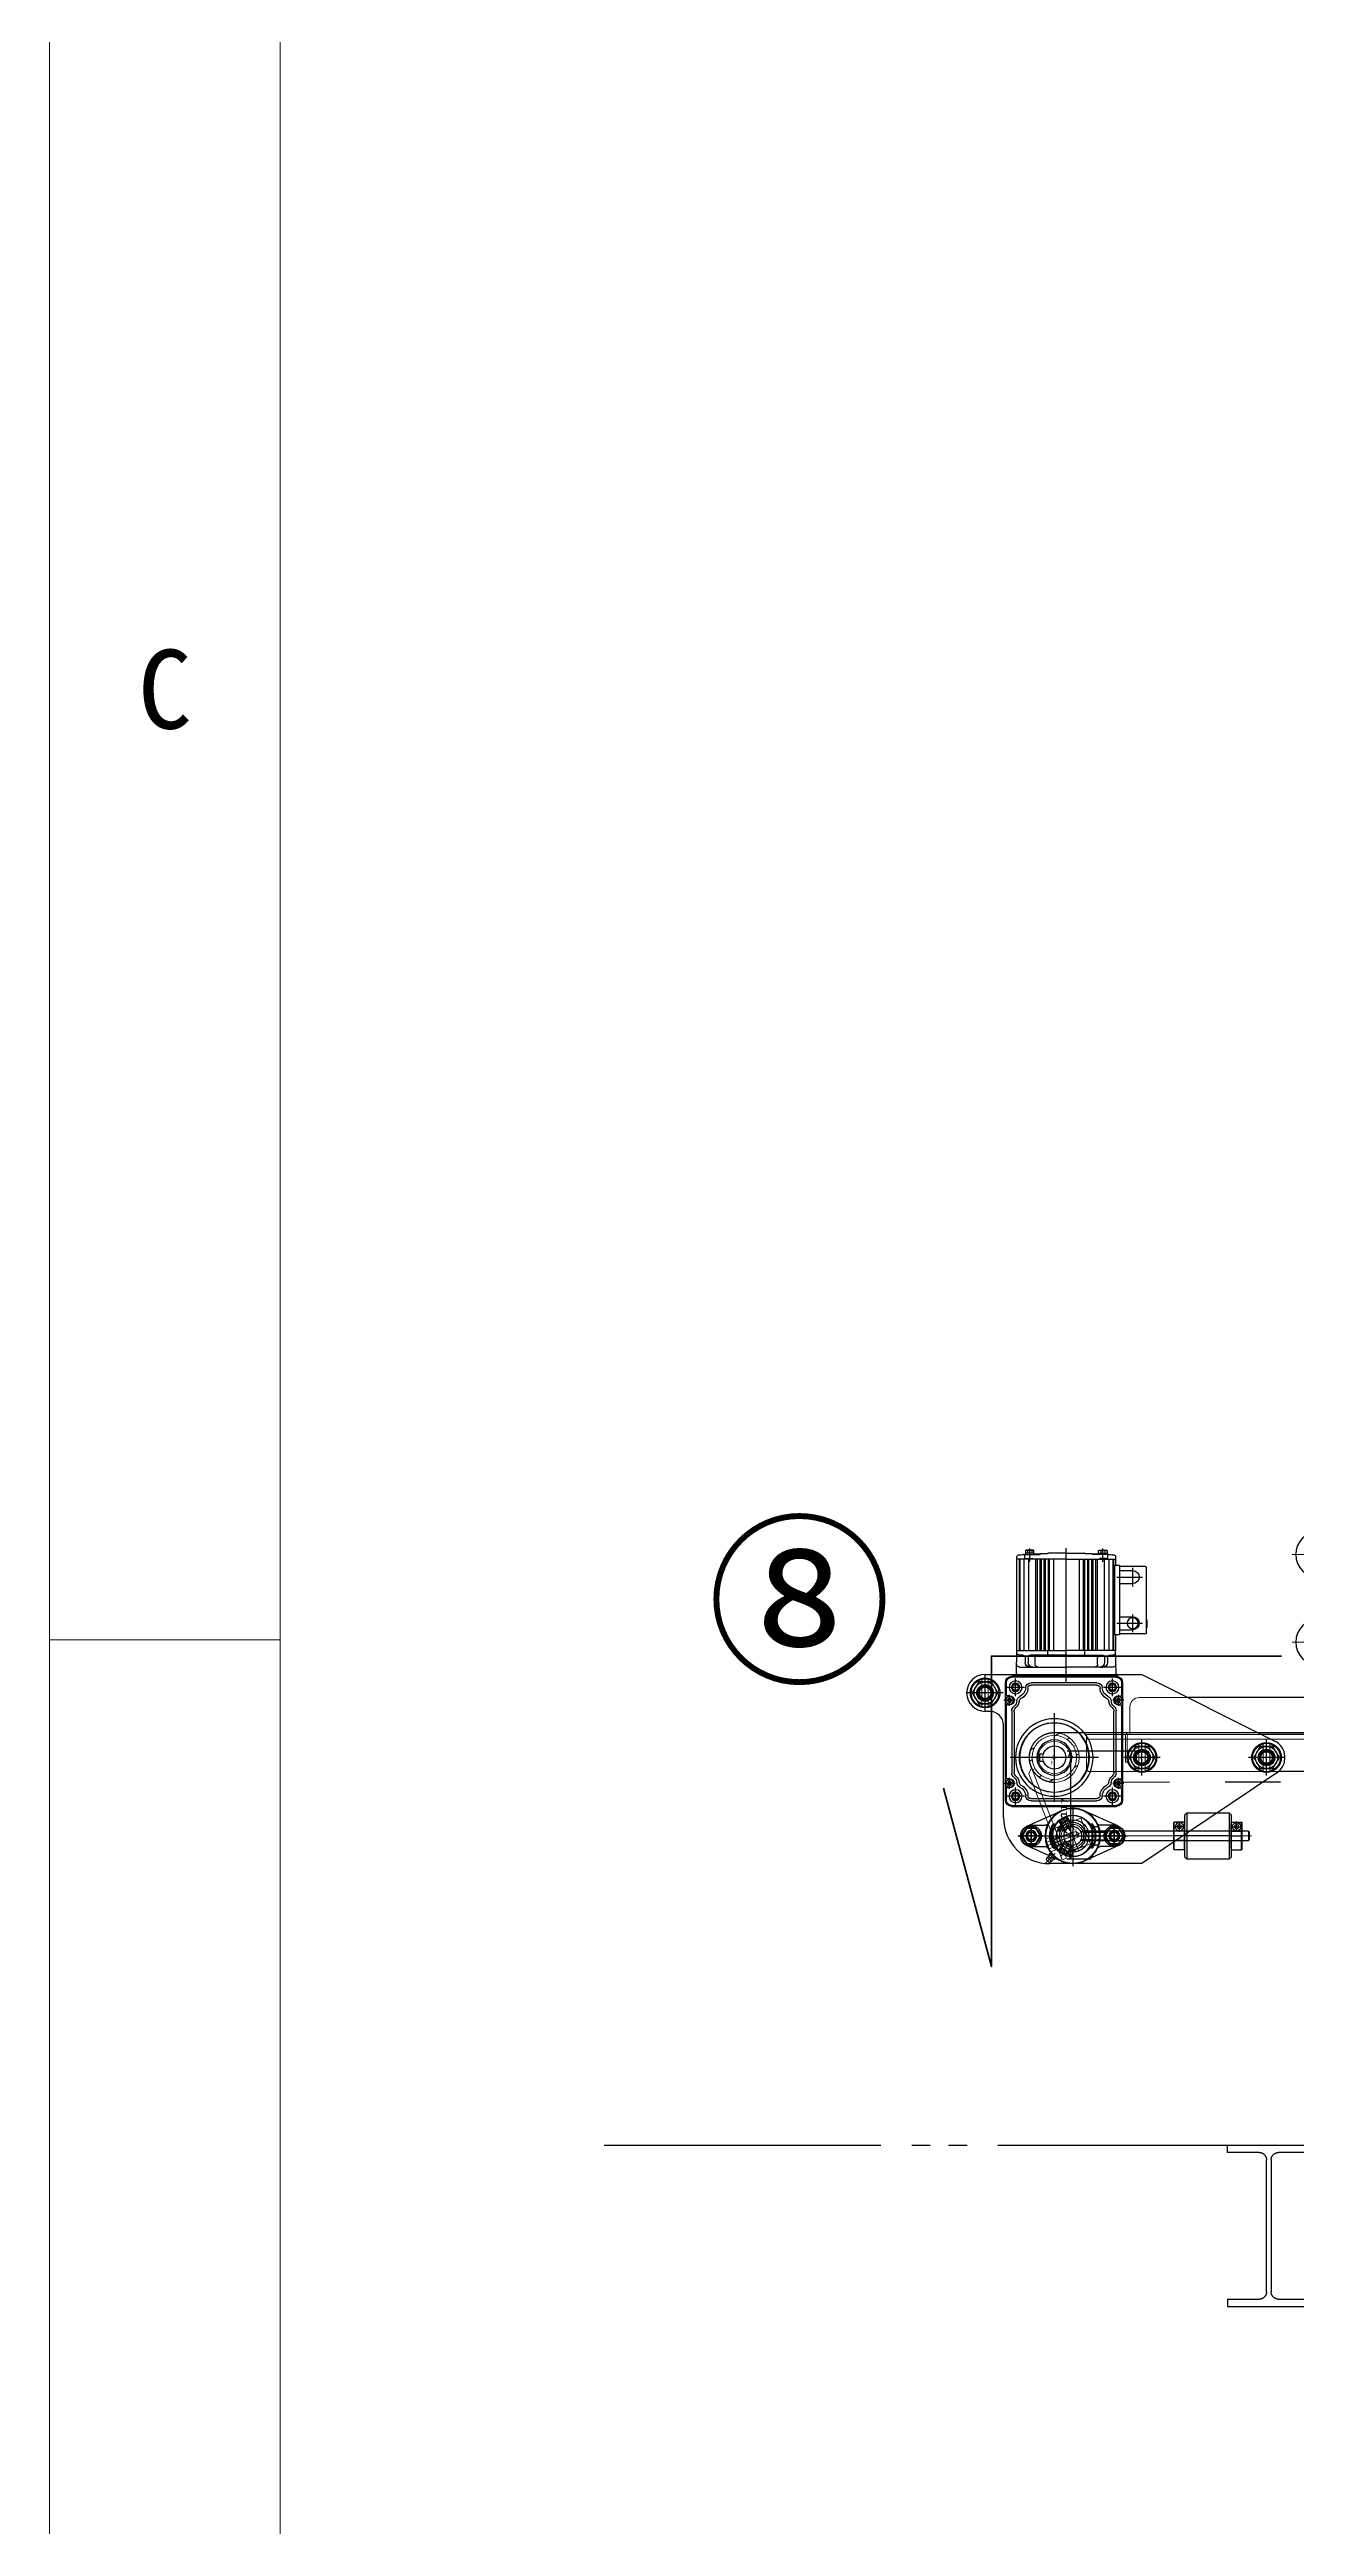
# Model space of a CAD drawing. Units: millimetres at full size. Extents: x -18456 to 18937, y -12290 to 13871.
# Drawn here: x -18456 to -14403, y -7386 to 666 of the extents above; entities that cross this region are included whole.
import ezdxf
from ezdxf.enums import TextEntityAlignment as Align

# ---------------------------------------------------------------- set-up
doc = ezdxf.new("R2010")
doc.units = ezdxf.units.MM
doc.header["$LTSCALE"] = 100
doc.linetypes.add('CHAIN2', pattern=[12, 9, -1, 1, -1])
doc.linetypes.add('DOUBLE_CHAIN2', pattern=[12.8, 9, -1, 0.6, -0.6, 0.6, -1])
for name, color, linetype in [('0-2_0', 2, 'Continuous'), ('0-3_06_PHANTOM', 2, 'DOUBLE_CHAIN2'), ('0-4_08_DIM', 3, 'Continuous'), ('0-6_10_DRAFT', 1, 'Continuous')]:
    doc.layers.add(name, color=color, linetype=linetype)
for name, color, linetype, lineweight in [('0-7_05_CENTER', 2, 'CHAIN2', 18), ('0-8_04_HIDDEN', 7, 'Continuous', 18), ('1-0', 30, 'Continuous', 70), ('1-2', 5, 'Continuous', 18)]:
    doc.layers.add(name, color=color, linetype=linetype, lineweight=lineweight)
doc.styles.add('ＭＳ ゴシック', font='')
doc.styles.get('ＭＳ ゴシック').set_extended_font_data('MS Gothic')

# ---------------------------------------------------------------- blocks, each defined once
blk = doc.blocks.new('A$C546C4D54_1')
at = {"layer": '0-2_0', "color": 134}
for p, q in [((-3, 70), (-1187.1, 70)), ((7, 60), (7, 30)), ((7, 30), (-1107.25, 30)), ((-3, 32), (-2, 32))]:
    blk.add_line(p, q, dxfattribs=at)
blk.add_arc((-3, 60), 10, 0, 90, dxfattribs=at)
at = {"layer": '0-8_04_HIDDEN'}
for p, q in [((-1250, 30), (-1250, 60)), ((-1187.1, 70), (-1240.5, 70)), ((-1255, 28), (-1255, 0)), ((-1253, 28), (-1253, 0)), ((-1250, 32), (-1251, 32)), ((-1107.25, 30), (-1251, 30)), ((7, 32), (-1250, 32)), ((-3, 30), (-3, 32)), ((0, 28), (0, 0)), ((2, 28), (2, 0)), ((-1255, 0), (-1253, 0)), ((2, 0), (0, 0))]:
    blk.add_line(p, q, dxfattribs=at)
for centre, radius, start, end in [((-1240, 60), 10, 90, 180), ((-1251, 28), 4, 90, 180), ((-1251, 28), 2, 90, 180), ((-2, 28), 4, 30, 90), ((-2, 28), 2, 0, 90), ((-2, 28), 4, 0, 30)]:
    blk.add_arc(centre, radius, start, end, dxfattribs=at)
blk = doc.blocks.new('M8Tz_1_1')
at = {"layer": '0-3_06_PHANTOM', "color": 7}
for radius in [4, 3.25]:
    blk.add_circle((0, 0), radius, dxfattribs=at)
at = {"layer": '0-7_05_CENTER'}
for p, q in [((6.92, 0), (-6.92, 0)), ((0, -6.92), (0, 6.92))]:
    blk.add_line(p, q, dxfattribs=at)
blk = doc.blocks.new('M10Tz_1_1')
at = {"layer": '0-7_05_CENTER'}
for p, q in [((8.34, 0), (-8.34, 0)), ((0, -8.34), (0, 8.34))]:
    blk.add_line(p, q, dxfattribs=at)
at = {"layer": '0-8_04_HIDDEN'}
for radius in [5, 4]:
    blk.add_circle((0, 0), radius, dxfattribs=at)
blk = doc.blocks.new('A$C7DDD08DF_1')
at = {"layer": '0-2_0', "color": 134}
for p, q in [((50, 165), (50, 170)), ((-65, 150), (35, 150)), ((-115, 0), (-115, 100)), ((-16.59, -146.17), (-115, 0))]:
    blk.add_line(p, q, dxfattribs=at)
blk.add_lwpolyline([(90, 170), (90, 0), (17.88, -143.96)], dxfattribs=at)
for centre, radius in [((70, 170), 9), ((0, 95), 37.75), ((-85, 75), 17.5), ((0, 0), 9), ((0, -135), 9)]:
    blk.add_circle(centre, radius, dxfattribs=at)
for centre, radius, start, end in [((70, 170), 20, 0, 180), ((35, 165), 15, 270, 0), ((-65, 100), 50, 90, 180), ((0, -135), 20, 213.95067, 333.3906)]:
    blk.add_arc(centre, radius, start, end, dxfattribs=at)
at = {"layer": '0-7_05_CENTER'}
for p, q in [((84.04, 170), (55.96, 170)), ((70, 155.96), (70, 184.04)), ((0, 51.94), (0, 138.06)), ((-85, 50.17), (-85, 99.83)), ((43.06, 95), (-43.06, 95)), ((-60.17, 75), (-109.83, 75)), ((14.04, 0), (-14.04, 0)), ((0, -14.04), (0, 14.04)), ((0, -149.04), (0, -120.96)), ((14.04, -135), (-14.04, -135))]:
    blk.add_line(p, q, dxfattribs=at)
at = {"layer": '0-2_0'}
for name, p in [('M8Tz_1_1', (-42, 137)), ('M8Tz_1_1', (76, 137)), ('M10Tz_1_1', (-85, 120)), ('M10Tz_1_1', (-85, 30)), ('M8Tz_1_1', (-42, 32)), ('M8Tz_1_1', (76, 32))]:
    blk.add_blockref(name, p, dxfattribs=at)
blk = doc.blocks.new('A$C715B031A_1')
at = {"layer": '0-7_05_CENTER'}
for p, q in [((-185, -19.81), (-185, 9.81)), ((-50, -19.81), (-50, 9.81)), ((80, -16.19), (80, 6.19)), ((1037, -19.81), (1037, 9.81)), ((1083, -19.81), (1083, 9.81)), ((2130, -16.19), (2130, 6.19)), ((2195, -19.81), (2195, 9.81)), ((2305, -19.81), (2305, 9.81)), ((-170.19, -5), (-199.81, -5)), ((-35.19, -5), (-64.81, -5)), ((91.19, -5), (68.81, -5)), ((1022.19, -5), (1051.81, -5)), ((1068.19, -5), (1097.81, -5)), ((2118.81, -5), (2141.19, -5)), ((2180.19, -5), (2209.81, -5)), ((2290.19, -5), (2319.81, -5))]:
    blk.add_line(p, q, dxfattribs=at)
at = {"layer": '0-8_04_HIDDEN'}
blk.add_line((-245, 15), (2325, 15), dxfattribs=at)
blk.add_lwpolyline([(-245, 20), (2325, 20), (2325, -18), (2323, -20), (-243, -20), (-245, -18)], close=True, dxfattribs=at)
for centre, radius in [((-185, -5), 9), ((-50, -5), 9), ((80, -5), 7), ((1037, -5), 9), ((1083, -5), 9), ((2130, -5), 7), ((2195, -5), 9), ((2305, -5), 9)]:
    blk.add_circle(centre, radius, dxfattribs=at)
blk = doc.blocks.new('A$C65827A12_1')
at = {"layer": '0-7_05_CENTER'}
for p, q in [((-18, 0), (18, 0)), ((0, 18), (0, -18))]:
    blk.add_line(p, q, dxfattribs=at)
at = {"layer": '0-8_04_HIDDEN'}
for p, q in [((-14.59, 3.5), (14.59, 3.5)), ((-14.59, -3.5), (14.59, -3.5))]:
    blk.add_line(p, q, dxfattribs=at)
for radius in [15, 8, 7]:
    blk.add_circle((0, 0), radius, dxfattribs=at)
at = {"layer": '0-6_10_DRAFT', "style": 'ＭＳ ゴシック', "width": 0.55}
blk.add_text('①', height=4.4, dxfattribs=at).set_placement((1.17, 1.61), align=Align.BOTTOM_LEFT)
blk = doc.blocks.new('16b_1_1')
at = {"layer": '0-3_06_PHANTOM', "color": 7, "linetype": 'CHAIN2'}
for p, q in [((-19.54, 0), (19.54, 0)), ((0, 19.54), (0, -19.54))]:
    blk.add_line(p, q, dxfattribs=at)
at = {"layer": '0-3_06_PHANTOM', "color": 7}
for p, q in [((-6.92, 11.99), (-13.85, 0)), ((-13.85, 0), (-6.92, -11.99)), ((6.93, 11.99), (-6.92, 11.99)), ((13.85, 0), (6.93, 11.99)), ((6.93, -11.99), (13.85, 0)), ((-6.92, -11.99), (6.93, -11.99))]:
    blk.add_line(p, q, dxfattribs=at)
for radius in [16, 11.99, 8, 6.25]:
    blk.add_circle((0, 0), radius, dxfattribs=at)
at = {"layer": '0-6_10_DRAFT', "style": 'ＭＳ ゴシック', "width": 0.6}
blk.add_text('Ｍ１６', height=1.257, dxfattribs=at).set_placement((0.41, 0.18), align=Align.BOTTOM_LEFT)
blk = doc.blocks.new('GM-SHYF-RH 0.1kW、1／144、200V、60Hza_1')
at = {"layer": '0-2_0', "linetype": 'CHAIN2'}
for p, q in [((-62, 42.49), (-62, 54.51)), ((28, 42.49), (28, 54.51)), ((-66.34, 42), (-85.66, 42)), ((-76, 32.34), (-76, 51.66)), ((-55.99, 48.5), (-68.01, 48.5)), ((0, -47.96), (0, 47.96)), ((34.01, 48.5), (21.99, 48.5)), ((51.66, 42), (32.34, 42)), ((42, 32.34), (42, 51.66)), ((-211.94, 26.6), (-226.57, 26.6)), ((-47.96, 0), (47.96, 0)), ((-81, -13), (-226.96, -13)), ((-211.94, -52.6), (-226.57, -52.6)), ((-76, -72.66), (-76, -53.34)), ((42, -72.66), (42, -53.34)), ((-66.34, -63), (-85.66, -63)), ((-55.99, -69.5), (-68.01, -69.5)), ((-62, -75.51), (-62, -63.49)), ((34.01, -69.5), (21.99, -69.5)), ((28, -75.51), (28, -63.49)), ((51.66, -63), (32.34, -63))]:
    blk.add_line(p, q, dxfattribs=at)
at = {"layer": '0-2_0'}
for p, q in [((-224.8, 30.5), (-224.3, 31.2)), ((-224.8, 22.7), (-224.8, 30.5)), ((-224.3, 31.2), (-220, 31.2)), ((-224.3, 28.9), (-221.3, 28.9)), ((-221.3, 22), (-221.3, 31.2)), ((-221.3, 26.9), (-220, 27.2)), ((-220, 31.6), (-220, 16.2)), ((-220, 31.2), (-220, 22)), ((-215.5, 32.1), (-219.5, 32.1)), ((-215, 40.5), (-217.6, 40.5)), ((-215.5, 32.1), (-215.5, 23.25)), ((-215.5, 30.34), (-215, 30.34)), ((-116, 40.5), (-215, 40.5)), ((-215, -13), (-215, 40.5)), ((-215, 38), (-116, 38)), ((-215, 37.5), (-116, 37.5)), ((-215, 33.13), (-116, 33.13)), ((-215, 28.04), (-116, 28.04)), ((-90.95, 40.88), (-116, 40.45)), ((-116, 40.5), (-116, -13)), ((-111, 34.5), (-111, 37.53)), ((-109, 28.43), (-103, 28.43)), ((-108, 31.5), (-103, 31.5)), ((-98, 37.76), (-98, -13)), ((-88, -67), (-88, 46)), ((-87, -67), (-87, 46)), ((46, 53), (-81, 53)), ((-81, 52), (-67, 52)), ((-67, 52.6), (-67.4, 53)), ((-67, 48.5), (-67, 52.6)), ((-64, 49.65), (-62, 50.81)), ((-64, 47.35), (-64, 49.65)), ((-62, 46.19), (-64, 47.35)), ((-60, 49.65), (-62, 50.81)), ((-60, 47.35), (-62, 46.19)), ((-60, 49.65), (-60, 47.35)), ((-56.6, 53), (-57, 52.6)), ((-57, 48.5), (-57, 52.6)), ((-57, 52), (23, 52)), ((-50.88, 46), (16.88, 46)), ((-49.93, 43.5), (-6.61, 43.5)), ((-6.61, 43.5), (15.93, 43.5)), ((23, 52.6), (22.6, 53)), ((23, 48.5), (23, 52.6)), ((26, 49.65), (28, 50.81)), ((26, 47.35), (26, 49.65)), ((28, 46.19), (26, 47.35)), ((30, 49.65), (28, 50.81)), ((30, 47.35), (28, 46.19)), ((30, 49.65), (30, 47.35)), ((33.4, 53), (33, 52.6)), ((33, 48.5), (33, 52.6)), ((33, 52), (46, 52)), ((52, 46), (52, -67)), ((53, 46), (53, -67)), ((-224.3, 22), (-224.8, 22.7)), ((-224.3, 24.3), (-221.3, 24.3)), ((-220, 22), (-224.3, 22)), ((-221.5, -13), (-221.5, 6.5)), ((-221.3, 26.3), (-220, 26.6)), ((-215, 23.25), (-215.5, 23.25)), ((-215, 20.3), (-116, 20.3)), ((-215, 18.71), (-116, 18.71)), ((-215, 15.76), (-116, 15.76)), ((-215, 14.28), (-116, 14.28)), ((-215, 11.18), (-116, 11.18)), ((-215, 9.84), (-116, 9.84)), ((-215, 6.63), (-116, 6.63)), ((-215, 5.39), (-116, 5.39)), ((-215, 1), (-116, 1)), ((-111, 7), (-116, 7)), ((-111, -13), (-111, 26.43)), ((-101, 20.89), (-108, 20.89)), ((-98, 23.89), (-98, 26.5)), ((-81, -46.03), (-81, 25.03)), ((-78.5, -46.03), (-78.5, 25.03)), ((-4, 15.8), (-4, 11.84)), ((4, 15.8), (-4, 15.8)), ((4, 15.8), (4, 11.84)), ((44.5, 25.03), (44.5, -46.03)), ((47, 25.03), (47, -46.03)), ((-221.5, -13), (-221.5, -32.5)), ((-215, -13), (-215, -66.5)), ((-116, -66.5), (-116, -13)), ((-111, -13), (-111, -52.43)), ((-98, -63.76), (-98, -13)), ((-224.3, -48), (-224.8, -48.7)), ((-224.8, -48.7), (-224.8, -56.5)), ((-220, -48), (-224.3, -48)), ((-224.3, -50.3), (-221.3, -50.3)), ((-221.3, -48), (-221.3, -57.2)), ((-221.3, -52.3), (-220, -52.6)), ((-221.3, -52.9), (-220, -53.2)), ((-220, -57.6), (-220, -42.2)), ((-220, -57.2), (-220, -48)), ((-215.5, -58.1), (-215.5, -49.25)), ((-215, -49.25), (-215.5, -49.25)), ((-215, -27), (-116, -27)), ((-215, -31.39), (-116, -31.39)), ((-215, -32.63), (-116, -32.63)), ((-215, -35.84), (-116, -35.84)), ((-215, -37.18), (-116, -37.18)), ((-215, -40.28), (-116, -40.28)), ((-215, -41.76), (-116, -41.76)), ((-215, -44.71), (-116, -44.71)), ((-215, -46.3), (-116, -46.3)), ((-111, -33), (-116, -33)), ((-101, -46.89), (-108, -46.89)), ((-98, -49.89), (-98, -52.5)), ((-224.8, -56.5), (-224.3, -57.2)), ((-224.3, -54.9), (-221.3, -54.9)), ((-224.3, -57.2), (-220, -57.2)), ((-215.5, -58.1), (-219.5, -58.1)), ((-215, -66.5), (-217.6, -66.5)), ((-215.5, -56.34), (-215, -56.34)), ((-215, -54.04), (-116, -54.04)), ((-215, -59.13), (-116, -59.13)), ((-215, -63.5), (-116, -63.5)), ((-215, -64), (-116, -64)), ((-208, -66.5), (-215, -66.5)), ((-208, -70.5), (-208, -65.5)), ((-133, -65.5), (-208, -65.5)), ((-208, -70.5), (-133, -70.5)), ((-207, -99), (-207, -70.5)), ((-134, -99), (-134, -70.5)), ((-133, -70.5), (-133, -65.5)), ((-116, -66.5), (-133, -66.5)), ((-90.52, -66.89), (-116, -66.45)), ((-111, -60.5), (-111, -63.53)), ((-109, -54.43), (-103, -54.43)), ((-108, -57.5), (-103, -57.5)), ((-67, -73), (-81, -73)), ((-81, -74), (46, -74)), ((-67, -73.6), (-67.4, -74)), ((-67, -69.5), (-67, -73.6)), ((-64, -68.35), (-62, -67.19)), ((-64, -70.65), (-64, -68.35)), ((-62, -71.81), (-64, -70.65)), ((-60, -68.35), (-62, -67.19)), ((-60, -70.65), (-62, -71.81)), ((-60, -68.35), (-60, -70.65)), ((-57, -69.5), (-57, -73.6)), ((23, -73), (-57, -73)), ((-57, -73.6), (-56.6, -74)), ((16.88, -67), (-50.88, -67)), ((15.93, -64.5), (-49.93, -64.5)), ((23, -73.6), (22.6, -74)), ((23, -69.5), (23, -73.6)), ((26, -68.35), (28, -67.19)), ((26, -70.65), (26, -68.35)), ((28, -71.81), (26, -70.65)), ((30, -68.35), (28, -67.19)), ((30, -70.65), (28, -71.81)), ((30, -68.35), (30, -70.65)), ((33, -69.5), (33, -73.6)), ((46, -73), (33, -73)), ((33, -73.6), (33.4, -74)), ((-135, -100), (-206, -100)), ((-149, -100.5), (-149, -100)), ((-141, -100.5), (-149, -100.5)), ((-141, -100.5), (-141, -100))]:
    blk.add_line(p, q, dxfattribs=at)
for centre, radius in [((-76, 42), 7), ((-76, 42), 4.5), ((-62, 48.5), 4.25), ((0, 0), 42), ((0, 0), 37.5), ((28, 48.5), 4.25), ((42, 42), 7), ((42, 42), 4.5), ((0, 0), 19), ((-76, -63), 7), ((-76, -63), 4.5), ((-62, -69.5), 4.25), ((28, -69.5), 4.25), ((42, -63), 7), ((42, -63), 4.5)]:
    blk.add_circle(centre, radius, dxfattribs=at)
for centre, radius, start, end in [((-223.23, 30.05), 1.57, 179.99975, 227.09975), ((-219.26, 26.6), 5.54, 155.47019, 204.52925), ((478.5, -13), 700, 175.76874, 176.37994), ((-230, 33.13), 10, 356.27496, 0), ((-219.5, 31.6), 0.5, 90, 180), ((-217.6, 38.5), 2, 90, 175.76874), ((-114, 37.53), 3, 0, 80.2799), ((-108, 34.5), 3, 180, 270), ((-109, 26.43), 2, 90, 180), ((-103, 26.5), 5, 0, 90), ((-103, 23.43), 5, 0, 90), ((-101, 37.76), 3, 0, 80.2799), ((-91, 43.88), 3, 271, 0), ((-81, 46), 7, 90, 180), ((-81, 46), 6, 90, 180), ((-75, 25.03), 6, 93.37229, 180), ((-75, 25.03), 3.5, 93.37229, 180), ((-76, 42), 11, 273.37229, 334.04306), ((-76, 42), 13.5, 273.37229, 334.04306), ((-62, 48.5), 5, 180, 0), ((-60.71, 34.56), 6, 95.26765, 154.04306), ((-60.71, 34.56), 3.5, 95.26765, 154.04306), ((-62, 48.5), 8, 275.26765, 322.61654), ((-62, 48.5), 10.5, 275.26765, 318.98526), ((-50.88, 40), 6, 90, 142.61654), ((-49.93, 38), 5.5, 90, 138.98526), ((15.93, 38), 5.5, 41.01474, 90), ((16.88, 40), 6, 37.38346, 90), ((28, 48.5), 10.5, 221.01474, 264.73235), ((28, 48.5), 8, 217.38346, 264.73235), ((28, 48.5), 5, 180, 0), ((26.71, 34.56), 3.5, 25.95694, 84.73235), ((26.71, 34.56), 6, 25.95694, 84.73235), ((42, 42), 13.5, 205.95694, 266.62771), ((42, 42), 11, 205.95694, 266.62771), ((41, 25.03), 3.5, 0, 86.62771), ((41, 25.03), 6, 0, 86.62771), ((46, 46), 7, 0, 90), ((46, 46), 6, 0, 90), ((-223.23, 23.15), 1.57, 132.89974, 179.99975), ((-221, 6.5), 0.5, 135.11514, 180), ((-221.71, 7.21), 0.5, 315.11514, 358.34709), ((478.5, -13), 700, 177.13418, 178.34709), ((-219.96, 14.49), 1, 121.35904, 177.74605), ((-221, 16.2), 1, 301.35904, 0), ((-108, 17.89), 3, 90, 180), ((-101, 17.89), 3, 0, 90), ((0, 0), 12.5, 108.66292, 71.33708), ((-223.23, -49.15), 1.57, 180.00025, 227.10026), ((-219.26, -52.6), 5.54, 155.47075, 204.52981), ((-221, -32.5), 0.5, 180, 224.88486), ((-221.71, -33.21), 0.5, 1.65291, 44.88486), ((478.5, -13), 700, 181.65291, 182.86582), ((-219.96, -40.49), 1, 182.25395, 238.64096), ((-221, -42.2), 1, 0, 58.64096), ((-108, -43.89), 3, 180, 270), ((-109, -52.43), 2, 180, 270), ((-103, -49.43), 5, 270, 0), ((-103, -52.5), 5, 270, 0), ((-101, -43.89), 3, 270, 0), ((-75, -46.03), 6, 180, 266.62771), ((-75, -46.03), 3.5, 180, 266.62771), ((-76, -63), 11, 25.95694, 86.62771), ((-76, -63), 13.5, 25.95694, 86.62771), ((42, -63), 13.5, 93.37229, 154.04306), ((42, -63), 11, 93.37229, 154.04306), ((41, -46.03), 3.5, 273.37229, 0), ((41, -46.03), 6, 273.37229, 0), ((-223.23, -56.05), 1.57, 132.90025, 180.00025), ((478.5, -13), 700, 183.62006, 184.23126), ((-230, -59.13), 10, 0, 3.72504), ((-219.5, -57.6), 0.5, 180, 270), ((-217.6, -64.5), 2, 184.23126, 270), ((-114, -63.53), 3, 279.7201, 0), ((-108, -60.5), 3, 90, 180), ((-101, -63.76), 3, 279.7201, 0), ((-90.57, -69.89), 3, 16.80963, 89), ((-81, -67), 7, 180, 270), ((-81, -67), 6, 180, 270), ((-62, -69.5), 5, 0, 180), ((-60.71, -55.56), 6, 205.95694, 264.73235), ((-60.71, -55.56), 3.5, 205.95694, 264.73235), ((-62, -69.5), 8, 37.38346, 84.73235), ((-62, -69.5), 10.5, 41.01474, 84.73235), ((-50.88, -61), 6, 217.38346, 270), ((-49.93, -59), 5.5, 221.01474, 270), ((15.93, -59), 5.5, 270, 318.98526), ((16.88, -61), 6, 270, 322.61654), ((28, -69.5), 10.5, 95.26765, 138.98526), ((28, -69.5), 8, 95.26765, 142.61654), ((28, -69.5), 5, 0, 180), ((26.71, -55.56), 3.5, 275.26765, 334.04306), ((26.71, -55.56), 6, 275.26765, 334.04306), ((46, -67), 6, 270, 0), ((46, -67), 7, 270, 0), ((-206, -99), 1, 180, 270), ((-135, -99), 1, 270, 0)]:
    blk.add_arc(centre, radius, start, end, dxfattribs=at)
at = {"layer": '0-6_10_DRAFT'}
for p, q in [((-202.5, -70.5), (-202.5, -85)), ((-195.5, -67.72), (-195.5, -95.7)), ((-188.5, -70.5), (-188.5, -85)), ((-152.5, -70.5), (-152.5, -85)), ((-145.5, -67.72), (-145.5, -95.7)), ((-138.5, -70.5), (-138.5, -85)), ((-185.31, -85), (-205.69, -85)), ((-135.91, -85), (-155.09, -85))]:
    blk.add_line(p, q, dxfattribs=at)
blk.add_circle((-145.5, -85), 6, dxfattribs=at)
for centre in [(-195.5, -85), (-145.5, -85)]:
    blk.add_arc(centre, 7, 180, 0, dxfattribs=at)
blk = doc.blocks.new('A$C491655AE_1_1')
at = {"layer": '0-3_06_PHANTOM', "color": 7, "linetype": 'CHAIN2'}
for p, q in [((-12.64, 0), (12.64, 0)), ((0, -12.64), (0, 12.64))]:
    blk.add_line(p, q, dxfattribs=at)
at = {"layer": '0-3_06_PHANTOM', "color": 7}
blk.add_lwpolyline([(4.91, -8.5), (-4.91, -8.5), (-9.81, 0), (-4.91, 8.5), (4.91, 8.5), (9.81, 0)], close=True, dxfattribs=at)
for radius in [11, 9.25]:
    blk.add_circle((0, 0), radius, dxfattribs=at)
at = {"layer": '0-6_10_DRAFT', "style": 'ＭＳ ゴシック', "width": 1.9}
blk.add_text('BT-M10', height=0.22, dxfattribs=at).set_placement((-0.7, -0.54), align=Align.BOTTOM_LEFT)
blk = doc.blocks.new('A$C1C2654F9_1')
at = {"layer": '0-7_05_CENTER'}
for p, q in [((0, -32.48), (0, 32.48)), ((32.48, 0), (-32.48, 0))]:
    blk.add_line(p, q, dxfattribs=at)
at = {"layer": '0-8_04_HIDDEN', "color": 3}
for p, q in [((-25.62, 8.3), (-21.36, 10.76)), ((1.34, 23.87), (5.66, 26.36)), ((13.84, 19.54), (16.6, 21.13)), ((20.7, 11.95), (23.28, 13.44)), ((23.78, 2.19), (26.62, 3.82)), ((-26.66, -3.85), (-23.81, -2.2)), ((-23.38, -13.5), (-20.78, -12)), ((-16.66, -21.17), (-13.81, -19.52)), ((-5.62, -26.34), (-1.36, -23.88)), ((21.32, -10.79), (25.55, -8.34))]:
    blk.add_line(p, q, dxfattribs=at)
at = {"layer": '0-8_04_HIDDEN'}
for radius in [27, 24, 17.5, 12.5]:
    blk.add_circle((0, 0), radius, dxfattribs=at)
at = {"layer": '0-6_10_DRAFT', "style": 'ＭＳ ゴシック', "width": 0.55}
blk.add_text('④', height=4.4, dxfattribs=at).set_placement((1.17, 1.61), align=Align.BOTTOM_LEFT)
blk = doc.blocks.new('A$C3BCF241E_1')
at = {"layer": '0-3_06_PHANTOM', "color": 5}
for p, q in [((0, 27), (-2635, 27)), ((-2654.55, 11.23), (-2679.21, -102.59)), ((-2524.98, -25), (-0.02, -27)), ((-2617.34, -131.45), (-2540.81, -32.74))]:
    blk.add_line(p, q, dxfattribs=at)
for centre, radius, start, end in [((-2635, 7), 20, 90, 167.77582), ((0, 0), 27, 269.95294, 90), ((-2525, -45), 20, 89.95294, 142.20934), ((-2645, -110), 35, 167.77582, 322.20934)]:
    blk.add_arc(centre, radius, start, end, dxfattribs=at)
at = {"layer": '0-6_10_DRAFT'}
for p, q in [((-2632.58, 7), (-2637.42, 7)), ((-2635, 4.58), (-2635, 9.42)), ((2.42, 0), (-2.42, 0)), ((0, -2.42), (0, 2.42)), ((-2522.58, -45), (-2527.42, -45)), ((-2525, -47.42), (-2525, -42.58)), ((-2642.58, -110), (-2647.42, -110)), ((-2645, -112.42), (-2645, -107.58))]:
    blk.add_line(p, q, dxfattribs=at)
blk = doc.blocks.new('MUCAFL204Ja_1')
at = {"layer": '0-2_0', "linetype": 'CHAIN2'}
for p, q in [((-19.09, 19.09), (-29.42, 29.42)), ((0, -32.67), (0, 32.67)), ((-59.46, 0), (59.46, 0)), ((-45, -11), (-45, 11)), ((45, -11), (45, 11)), ((-16.45, -9.5), (-6.06, -3.5))]:
    blk.add_line(p, q, dxfattribs=at)
at = {"layer": '0-2_0'}
for p, q in [((-28.92, 25.53), (-25.53, 28.92)), ((-27.65, 22.98), (-22.98, 27.65)), ((-22.98, 27.65), (-25.53, 28.92)), ((-18.74, 24.46), (-12.33, 27.35)), ((49.73, 10.48), (12.33, 27.35)), ((-49.73, 10.48), (-25.64, 21.35)), ((-45, 11.5), (-29.64, 11.5)), ((-27.65, 22.98), (-28.92, 25.53)), ((-22.1, 26.06), (-26.06, 22.1)), ((-24.33, 18.62), (-25.22, 19.51)), ((-24.77, 20.48), (-20.48, 24.77)), ((-23.79, 20.94), (-22.9, 20.05)), ((-19.07, 23.36), (-23.36, 19.07)), ((-20.94, 23.79), (-20.05, 22.9)), ((-19.32, 12.44), (-20.16, 12.98)), ((-19.51, 25.22), (-18.62, 24.33)), ((3, 15.5), (-3, 15.5)), ((-2.45, 14.29), (-2.45, 15.82)), ((2.13, 16), (-2.13, 16)), ((2.45, 14.29), (2.45, 15.82)), ((19.32, 12.44), (20.16, 12.98)), ((45, 11.5), (29.64, 11.5)), ((-49.73, -10.48), (-12.33, -27.35)), ((-45, -11.5), (-29.64, -11.5)), ((-19.32, -12.44), (-20.16, -12.98)), ((-13.79, -4.5), (-14.92, -5.15)), ((-13.6, -5.02), (-14.92, -5.79)), ((-14.92, -5.15), (-11.92, -10.35)), ((-14.92, -5.15), (-14.92, -6.15)), ((-14.92, -6.15), (-12.79, -9.85)), ((-11.15, -9.27), (-12.47, -10.03)), ((49.73, -10.48), (12.33, -27.35)), ((19.32, -12.44), (20.16, -12.98)), ((45, -11.5), (29.64, -11.5))]:
    blk.add_line(p, q, dxfattribs=at)
for points in [[(-3, 14.19), (-3, 15.5), (-2.13, 16)], [(3, 14.19), (3, 15.5), (2.13, 16)], [(-10.79, -9.69), (-11.92, -10.35), (-12.79, -9.85)]]:
    blk.add_lwpolyline(points, dxfattribs=at)
for centre, radius in [((0, 0), 30), ((0, 0), 29.5), ((-45, 0), 6), ((0, 0), 22.04), ((0, 0), 14.5), ((0, 0), 10), ((45, 0), 6)]:
    blk.add_circle(centre, radius, dxfattribs=at)
for centre, radius, start, end in [((-26.17, 26.17), 1.59, 114.55499, 155.44501), ((-25.31, 25.31), 3.3, 17.94674, 45), ((-45, 0), 11.5, 90, 270), ((-29.64, 14.5), 3, 270, 333.93478), ((-25.31, 25.31), 3.3, 225, 252.05326), ((-26.58, 21.41), 0.8, 29.78433, 72.05326), ((-31.09, 18.83), 6, 9.31982, 29.78433), ((-23.67, 19.38), 1.56, 94.73979, 175.26021), ((0, 0), 25, 149.62426, 210.37574), ((-24.46, 20.18), 1.56, 274.73979, 355.26021), ((0, 0), 24, 147.23676, 212.76376), ((-18.6, 18.6), 5.7, 114.22909, 155.77091), ((-25.24, 25.24), 5.7, 294.22909, 335.77091), ((-21.41, 26.58), 0.8, 197.94674, 240.21567), ((-18.83, 31.09), 6, 240.21567, 260.68018), ((-20.71, 12.14), 1, 57.23624, 149.62426), ((-19.38, 23.67), 1.56, 94.73979, 175.26021), ((-20.18, 24.46), 1.56, 274.73979, 355.26021), ((-18.78, 13.28), 1, 237.23624, 324.74434), ((18.78, 13.28), 1, 215.25566, 302.76376), ((20.71, 12.14), 1, 30.37574, 122.76376), ((0, 0), 24, 327.23624, 32.76324), ((0, 0), 25, 329.62426, 30.37574), ((29.64, 14.5), 3, 206.06522, 270), ((45, 0), 11.5, 270, 90), ((-29.64, -14.5), 3, 26.06522, 90), ((-20.71, -12.14), 1, 210.37574, 302.76376), ((-18.78, -13.28), 1, 35.25566, 122.76376), ((18.78, -13.28), 1, 57.23624, 144.74434), ((20.71, -12.14), 1, 237.23624, 329.62426), ((29.64, -14.5), 3, 90, 153.93478)]:
    blk.add_arc(centre, radius, start, end, dxfattribs=at)
blk = doc.blocks.new('A$C4AA26FCC_1')
at = {"layer": '0-2_0'}
for name, p, rotation in [('MUCAFL204Ja_1', (0, 0), 201.11174), ('A$C491655AE_1_1', (41.98, 16.21), 21.11174), ('A$C491655AE_1_1', (-41.98, -16.21), 21.11174)]:
    blk.add_blockref(name, p, dxfattribs=dict(at, rotation=rotation))
blk = doc.blocks.new('A$C435F0BD9_1_1')
at = {"layer": '0-8_04_HIDDEN'}
for p, q in [((-9, 1.2), (9, 1.2)), ((-9, 1.2), (-9, 0)), ((-9, 0), (9, 0)), ((-7.7, 3.2), (-7.7, 1.2)), ((7.7, 3.2), (-7.7, 3.2)), ((-7.51, 8.7), (7.51, 8.7)), ((-7.51, 3.2), (-7.51, 8.7)), ((-4, -16.8), (-4, 0)), ((-3.75, 3.2), (-3.75, 8.7)), ((-3.32, -16.8), (-3.32, 0)), ((0, 1.2), (-2, 3.2)), ((0, 3.2), (2, 1.2)), ((3.32, -16.8), (3.32, 0)), ((3.75, 3.2), (3.75, 8.7)), ((4, -16.8), (4, 0)), ((7.51, 3.2), (7.51, 8.7)), ((7.7, 1.2), (7.7, 3.2)), ((9, 0), (9, 1.2)), ((-4, -16.8), (4, -16.8))]:
    blk.add_line(p, q, dxfattribs=at)
at = {"layer": '0-8_04_HIDDEN', "linetype": 'CHAIN2'}
blk.add_line((0, -18.3), (0, 10.2), dxfattribs=at)
at = {"layer": '0-6_10_DRAFT', "style": 'ＭＳ ゴシック', "width": 1.8}
blk.add_text('BT-M8x20L,SW,PW', height=0.2199, dxfattribs=at).set_placement((3.15, 8.36), align=Align.BOTTOM_LEFT)
blk = doc.blocks.new('A$C34194A00_1')
at = {"layer": '0-7_05_CENTER'}
for p, q in [((19.27, 0), (-16.93, 0)), ((0, -16.93), (0, 16.93))]:
    blk.add_line(p, q, dxfattribs=at)
at = {"layer": '0-8_04_HIDDEN'}
blk.add_lwpolyline([(-15, -15), (15, -15), (15, 15), (-15, 15)], close=True, dxfattribs=at)
for points in [[(-5, -3.25), (-6.88, 0), (-5, 3.25)], [(15, -3.25), (-5, -3.25), (-5, 3.25), (15, 3.25)], [(15, -4), (-1, -4), (-1, 4), (15, 4)]]:
    blk.add_lwpolyline(points, dxfattribs=at)
for radius in [12.5, 10]:
    blk.add_circle((0, 0), radius, dxfattribs=at)
at = {"layer": '0-6_10_DRAFT', "style": 'ＭＳ ゴシック', "width": 0.55}
blk.add_text('③', height=4.4, dxfattribs=at).set_placement((-6.78, 1.61), align=Align.BOTTOM_LEFT)
blk = doc.blocks.new('A$C6EE5622C_1')
at = {"layer": '0-6_10_DRAFT'}
blk.add_line((-5, 0), (0, 0), dxfattribs=at)
at = {"layer": '0-7_05_CENTER'}
for p, q in [((-8.56, 5), (3.56, 5)), ((-8.56, -5), (3.56, -5))]:
    blk.add_line(p, q, dxfattribs=at)
at = {"layer": '0-8_04_HIDDEN'}
blk.add_lwpolyline([(0, -20), (0, 85), (-5, 80), (-5, -20)], close=True, dxfattribs=at)
blk = doc.blocks.new('M10Nu_1_1')
at = {"layer": '0-2_0', "color": 134}
for p, q in [((-9.8, 0), (-9.8, 6.69)), ((-9.8, 0), (9.8, 0)), ((-7.35, 8), (7.35, 8)), ((-4.9, 0), (-4.9, 6.69)), ((4.9, 6.69), (4.9, 0)), ((9.8, 6.69), (9.8, 0))]:
    blk.add_line(p, q, dxfattribs=at)
at = {"layer": '0-2_0', "color": 134, "linetype": 'CHAIN2'}
blk.add_line((0, 8), (0, 0), dxfattribs=at)
at = {"layer": '0-2_0', "color": 134}
for centre, radius, start, end in [((-7.35, 5.06), 2.94, 33.626, 146.374), ((0, -1.8), 9.8, 60, 120), ((7.35, 5.06), 2.94, 33.626, 146.374)]:
    blk.add_arc(centre, radius, start, end, dxfattribs=at)
at = {"layer": '0-6_10_DRAFT', "style": 'ＭＳ ゴシック', "width": 0.6}
blk.add_text('Ｍ１０', height=0.916, dxfattribs=at).set_placement((0.26, 0.12), align=Align.BOTTOM_LEFT)
blk = doc.blocks.new('A$C20721D5E_1_1')
at = {"layer": '0-2_0', "color": 134}
for p, q in [((-179, 5), (-179, -5)), ((-25, -5), (-25, 5)), ((0, 4.19), (-25, 4.19)), ((0, -4.19), (-25, -4.19))]:
    blk.add_line(p, q, dxfattribs=at)
blk.add_lwpolyline([(0, -5), (-179, -5), (-180, -4), (-180, 4), (-179, 5), (0, 5)], close=True, dxfattribs=at)
at = {"layer": '0-7_05_CENTER'}
blk.add_line((-182.27, 0), (2.62, 0), dxfattribs=at)
blk = doc.blocks.new('A$C61520A35_1_1')
at = {"layer": '0-2_0', "color": 134}
blk.add_line((-21, 8.08), (-21, -8.08), dxfattribs=at)
blk.add_circle((0, 0), 10, dxfattribs=at)
blk.add_arc((0, 0), 22.5, 201.03947, 158.96053, dxfattribs=at)
at = {"layer": '0-7_05_CENTER'}
for p, q in [((-26, 0), (26, 0)), ((0, 26), (0, -26)), ((3.35, 5.8), (13, 22.52)), ((3.35, -5.8), (13, -22.52))]:
    blk.add_line(p, q, dxfattribs=at)
at = {"layer": '0-8_04_HIDDEN'}
for p, q in [((-21, 5), (-8.66, 5)), ((-21, 4), (-9.17, 4)), ((6.64, 21.5), (0, 10)), ((7.61, 21.18), (1.12, 9.94)), ((14.53, 17.18), (8.05, 5.94)), ((15.3, 16.5), (8.66, 5)), ((-21, -4), (-9.17, -4)), ((-21, -5), (-8.66, -5)), ((6.64, -21.5), (0, -10)), ((7.61, -21.18), (1.12, -9.94)), ((14.53, -17.18), (8.05, -5.94)), ((15.3, -16.5), (8.66, -5))]:
    blk.add_line(p, q, dxfattribs=at)
blk = doc.blocks.new('SCS10-12a_1_1')
at = {"layer": '0-2_0'}
for p, q in [((0, 14.5), (0.5, 15)), ((0, 14.5), (0, -14.5)), ((0.5, 5), (0, 5.5)), ((0.5, 15), (0.5, -15)), ((0.5, 15), (11.5, 15)), ((0.5, 5), (11.5, 5)), ((11.5, 15), (11.5, -15)), ((11.5, 15), (12, 14.5)), ((12, 5.5), (11.5, 5)), ((12, 14.5), (12, -14.5)), ((0, -5.5), (0.5, -5)), ((0, -14.5), (0.5, -15)), ((0.5, -5), (11.5, -5)), ((0.5, -15), (11.5, -15)), ((4.24, -14.14), (7.76, -14.14)), ((11.5, -5), (12, -5.5)), ((12, -14.5), (11.5, -15))]:
    blk.add_line(p, q, dxfattribs=at)
at = {"layer": '0-2_0', "linetype": 'CHAIN2'}
for p, q in [((0.31, -10), (11.69, -10)), ((6, -4.31), (6, -15.69))]:
    blk.add_line(p, q, dxfattribs=at)
at = {"layer": '0-2_0'}
blk.add_circle((6, -10), 2.25, dxfattribs=at)
blk.add_arc((6, -10), 4.5, 293.00444, 246.99556, dxfattribs=at)
at = {"layer": '0-6_10_DRAFT'}
blk.add_line((0, 0), (12, 0), dxfattribs=at)
blk = doc.blocks.new('A$C21C31411_1_1')
at = {"layer": '0-2_0', "color": 134}
for p, q in [((-48, 25), (-48, -25)), ((-2, 25), (-2, -25))]:
    blk.add_line(p, q, dxfattribs=at)
blk.add_lwpolyline([(-48, -25), (-2, -25), (0, -23), (0, 23), (-2, 25), (-48, 25), (-50, 23), (-50, -23)], close=True, dxfattribs=at)
at = {"layer": '0-6_10_DRAFT'}
blk.add_line((-50, 0), (0, 0), dxfattribs=at)
at = {"layer": '0-8_04_HIDDEN'}
for p, q in [((-50, 5.1), (0, 5.1)), ((-50, -5.1), (0, -5.1))]:
    blk.add_line(p, q, dxfattribs=at)
blk = doc.blocks.new('MSSU10-12a_1_1')
at = {"layer": '0-2_0'}
for p, q in [((-12, 4.19), (-11.19, 5)), ((-12, 4.19), (-1.19, 4.19)), ((-11.19, 5), (-2, 5)), ((-11.19, 5), (-11.19, -5)), ((-2, 5), (-2, -5)), ((-12, -4.19), (-11.19, -5)), ((-11.19, -5), (-2, -5)), ((0, -3), (-2, -5))]:
    blk.add_line(p, q, dxfattribs=at)
for points in [[(-12, 4.19), (-12, -4.19), (-1.19, -4.19)], [(0, -3), (0, 3), (-2, 5)]]:
    blk.add_lwpolyline(points, dxfattribs=at)
at = {"layer": '0-7_05_CENTER'}
blk.add_line((2, 0), (-14, 0), dxfattribs=at)
at = {"layer": '0-8_04_HIDDEN', "color": 2}
for p, q in [((-8, 2.89), (-12, 2.89)), ((-12, 1.44), (-8, 1.44)), ((-8, 2.89), (-8, -2.89)), ((-6.33, 0), (-8, 2.89)), ((-6.33, 0), (-8, -2.89)), ((0, 3), (-1.73, 0)), ((0, -3), (-1.73, 0)), ((-12, -1.44), (-8, -1.44)), ((-12, -2.89), (-8, -2.89))]:
    blk.add_line(p, q, dxfattribs=at)
blk = doc.blocks.new('A$C5CDF3BFA_1_1')
at = {"layer": '0-2_0'}
for name, p in [('A$C20721D5E_1_1', (-11.5, 0)), ('A$C21C31411_1_1', (-121.5, 0)), ('A$C61520A35_1_1', (0, 0))]:
    blk.add_blockref(name, p, dxfattribs=at)
for name, p, rotation in [('SCS10-12a_1_1', (-171.5, 0), 180), ('M10Nu_1_1', (-21, 0), 90)]:
    blk.add_blockref(name, p, dxfattribs=dict(at, rotation=rotation))
at = {"layer": '0-2_0', "xscale": -1, "rotation": 180}
blk.add_blockref('SCS10-12a_1_1', (-121.5, 0), dxfattribs=at)
at = {"layer": '0-8_04_HIDDEN', "rotation": 240}
blk.add_blockref('MSSU10-12a_1_1', (5, 8.66), dxfattribs=at)
at = {"layer": '0-8_04_HIDDEN', "xscale": -1, "rotation": 300}
blk.add_blockref('MSSU10-12a_1_1', (5, -8.66), dxfattribs=at)
blk = doc.blocks.new('A$C770537CB_1')
at = {"layer": '0-2_0'}
blk.add_blockref('A$C5CDF3BFA_1_1', (0, 0), dxfattribs=at)
at = {"layer": '0-8_04_HIDDEN', "xscale": -1, "rotation": 338.88826}
blk.add_blockref('A$C6EE5622C_1', (13.99, -5.4), dxfattribs=at)
at = {"layer": '0-8_04_HIDDEN'}
for name, p, rotation in [('A$C34194A00_1', (0, 0), 338.88826), ('A$C435F0BD9_1_1', (18.66, -7.2), 248.88826)]:
    blk.add_blockref(name, p, dxfattribs=dict(at, rotation=rotation))
blk = doc.blocks.new('_Open30')
at = {"layer": '0-4_08_DIM'}
blk.add_line((0, 0), (-1, 0), dxfattribs=at)
blk.add_lwpolyline([(-1, 0.268), (0, 0), (-1, -0.268)], dxfattribs=at)
blk = doc.blocks.new('A$C427D398B_1')
at = {"layer": '0-2_0', "color": 134}
blk.add_line((2095, -15), (-116.77, -15), dxfattribs=at)
at = {"layer": '0-4_08_DIM'}
for p, q in [((-259.54, 7), (-346.23, 7)), ((-342.48, -0.5), (-342.48, -102.5)), ((-320.39, -110), (-346.23, -110))]:
    blk.add_line(p, q, dxfattribs=at)
at = {"layer": '0-2_0', "xscale": -1}
for name, p, rotation in [('GM-SHYF-RH 0.1kW、1／144、200V、60Hza_1', (-360, 0), 90), ('A$C4AA26FCC_1', (-340, -85), 21.11174)]:
    blk.add_blockref(name, p, dxfattribs=dict(at, rotation=rotation))
at = {"layer": '0-2_0'}
for name, p, rotation in [('A$C7DDD08DF_1', (-265, 0), 90), ('16b_1_1', (-435, 70), 180), ('16b_1_1', (-265, 0), 180), ('16b_1_1', (-130, 0), 180), ('A$C491655AE_1_1', (-385, -85), 180), ('A$C491655AE_1_1', (-295, -85), 180)]:
    blk.add_blockref(name, p, dxfattribs=dict(at, rotation=rotation))
blk.add_blockref('A$C546C4D54_1', (972, -5), dxfattribs=at)
at = {"layer": '0-2_0', "xscale": -1}
blk.add_blockref('A$C770537CB_1', (-340, -85), dxfattribs=at)
at = {"layer": '0-3_06_PHANTOM', "xscale": -1}
blk.add_blockref('A$C3BCF241E_1', (-360, 0), dxfattribs=at)
at = {"layer": '0-4_08_DIM', "xscale": 7.5, "yscale": 7.5}
for p, rotation in [((-342.48, 7), 90), ((-342.48, -110), 270)]:
    blk.add_blockref('_Open30', p, dxfattribs=dict(at, rotation=rotation))
at = {"layer": '0-8_04_HIDDEN', "xscale": -1, "rotation": 90}
blk.add_blockref('A$C65827A12_1', (-435, 70), dxfattribs=at)
at = {"layer": '0-8_04_HIDDEN'}
for name, p, rotation in [('A$C1C2654F9_1', (-360, 0), 180), ('A$C65827A12_1', (-265, 0), 270), ('A$C65827A12_1', (-130, 0), 270)]:
    blk.add_blockref(name, p, dxfattribs=dict(at, rotation=rotation))
blk.add_blockref('A$C715B031A_1', (-80, 5), dxfattribs=at)
at = {"layer": '0-4_08_DIM', "style": 'ＭＳ ゴシック', "width": 1.6}
blk.add_text('117', height=6.598, rotation=90, dxfattribs=at).set_placement((-344.35, -65), align=Align.BOTTOM_LEFT)
blk = doc.blocks.new('A$C5AB923D3_1_1')
at = {"layer": '0-2_0', "color": 134}
for radius in [25, 5.1]:
    blk.add_circle((0, 0), radius, dxfattribs=at)
at = {"layer": '0-7_05_CENTER'}
for p, q in [((0, -29.13), (0, 29.13)), ((29.13, 0), (-29.13, 0))]:
    blk.add_line(p, q, dxfattribs=at)
blk = doc.blocks.new('SCS10-12b_1_1')
at = {"layer": '0-2_0', "linetype": 'CHAIN2'}
for p, q in [((-16.38, 0), (16.38, 0)), ((0, 16.38), (0, -16.38)), ((-12.97, -10), (12.97, -10))]:
    blk.add_line(p, q, dxfattribs=at)
at = {"layer": '0-2_0'}
for p, q in [((-0.75, 8), (-0.75, 4.94)), ((-0.75, 8), (0.75, 8)), ((0.75, 8), (0.75, 4.94)), ((-12.99, -7.5), (-0.75, -7.5)), ((-12.69, -8), (-0.75, -8)), ((-9.45, -11.65), (-0.75, -11.65)), ((-9, -12), (-0.75, -12)), ((-0.75, -4.94), (-0.75, -14.98)), ((0.75, -4.94), (0.75, -14.98)), ((0.75, -7.25), (5, -7.25)), ((0.75, -12.25), (5, -12.25)), ((5, -5.5), (5, -14.14)), ((5, -5.5), (14.05, -5.5))]:
    blk.add_line(p, q, dxfattribs=at)
for radius, start, end in [(15, 0, 267.13403), (5, 98.62693, 261.37306), (5, 0, 81.37307), (5, 278.62693, 0), (15, 272.86599, 0)]:
    blk.add_arc((0, 0), radius, start, end, dxfattribs=at)
blk = doc.blocks.new('A$C4CB00668_1_1')
at = {"layer": '0-2_0', "color": 134}
for p, q in [((-5, 8.08), (-25, 8.08)), ((-24, 22.5), (-24, 8.08)), ((-6, 22.5), (-6, 8.08)), ((-5, -8.08), (-25, -8.08)), ((-24, -8.08), (-24, -22.5)), ((-6, -8.08), (-6, -22.5))]:
    blk.add_line(p, q, dxfattribs=at)
blk.add_lwpolyline([(-6, 22.5), (-24, 22.5), (-25, 21.5), (-25, -21.5), (-24, -22.5), (-6, -22.5), (-5, -21.5), (-5, 21.5)], close=True, dxfattribs=at)
at = {"layer": '0-6_10_DRAFT'}
blk.add_line((-5, 0), (-25, 0), dxfattribs=at)
at = {"layer": '0-7_05_CENTER'}
for p, q in [((-15, 25.41), (-15, 6.56)), ((-15, -25.41), (-15, -6.56))]:
    blk.add_line(p, q, dxfattribs=at)
at = {"layer": '0-8_04_HIDDEN'}
for p, q in [((-5, 10), (-25, 10)), ((-20, 22.5), (-20, 10)), ((-19, 22.5), (-19, 10)), ((-11, 22.5), (-11, 10)), ((-10, 22.5), (-10, 10)), ((-5, -10), (-25, -10)), ((-20, -22.5), (-20, -10)), ((-19, -22.5), (-19, -10)), ((-11, -22.5), (-11, -10)), ((-10, -22.5), (-10, -10))]:
    blk.add_line(p, q, dxfattribs=at)
at = {"layer": '0-2_0'}
blk.add_blockref('M10Tz_1_1', (-15, 0), dxfattribs=at)
blk = doc.blocks.new('M10Nua_1_1')
at = {"layer": '0-2_0', "color": 134, "linetype": 'CHAIN2'}
for p, q in [((11.1, 0), (-11.1, 0)), ((0, -11.1), (0, 11.1))]:
    blk.add_line(p, q, dxfattribs=at)
at = {"layer": '0-2_0', "color": 134}
for q in [(-9.8, 0), (4.9, 8.49)]:
    blk.add_line((-4.9, 8.49), q, dxfattribs=at)
for points in [[(-9.8, 0), (-4.9, -8.49), (4.9, -8.49)], [(4.9, -8.49), (9.8, 0), (4.9, 8.49)]]:
    blk.add_lwpolyline(points, dxfattribs=at)
for radius in [8.49, 5, 4]:
    blk.add_circle((0, 0), radius, dxfattribs=at)
at = {"layer": '0-6_10_DRAFT', "style": 'ＭＳ ゴシック', "width": 0.6}
blk.add_text('Ｍ１０', height=0.916, dxfattribs=at).set_placement((0.26, 0.12), align=Align.BOTTOM_LEFT)
blk = doc.blocks.new('A$C413B203D_1_1')
at = {"layer": '0-2_0'}
for name, p in [('A$C5AB923D3_1_1', (0, 0)), ('A$C4CB00668_1_1', (15, 0))]:
    blk.add_blockref(name, p, dxfattribs=at)
at = {"layer": '0-8_04_HIDDEN', "xscale": -1, "rotation": 180}
blk.add_blockref('SCS10-12b_1_1', (0, 0), dxfattribs=at)
at = {"layer": '0-8_04_HIDDEN'}
blk.add_blockref('M10Nua_1_1', (0, 0), dxfattribs=at)
blk = doc.blocks.new('A$C43C202D3_1')
at = {"layer": '0-2_0', "xscale": -1}
for p in [(-2173.3, 440), (-2173.3, 345)]:
    blk.add_blockref('A$C413B203D_1_1', p, dxfattribs=at)
blk = doc.blocks.new('KK0717590588_1_1')
at = {"layer": '0-3_06_PHANTOM', "color": 7}
for p, q in [((-45, 175), (45, 175)), ((-45, 167), (-45, 175)), ((-45, 167), (-10.5, 167)), ((-2.5, 159), (-2.5, 16)), ((2.5, 16), (2.5, 159))]:
    blk.add_line(p, q, dxfattribs=at)
for points in [[(10.5, 167), (45, 167), (45, 175)], [(-45, 0), (45, 0), (45, 8), (10.5, 8)], [(-10.5, 8), (-45, 8), (-45, 0)]]:
    blk.add_lwpolyline(points, dxfattribs=at)
for centre, start, end in [((-10.5, 159), 0, 90), ((10.5, 159), 90, 180), ((-10.5, 16), 270, 0), ((10.5, 16), 180, 270)]:
    blk.add_arc(centre, 8, start, end, dxfattribs=at)

msp = doc.modelspace()

# ---------------------------------------------------------------- linework, layer by layer
at = {"layer": '0-3_06_PHANTOM', "color": 7}
msp.add_line((-16653.5, -6146.7), (16869.4, -6146.7), dxfattribs=at)
at = {"layer": '1-0'}
msp.add_lwpolyline([(-14450.8, -4556.9), (-15394.3, -4556.9), (-15394.3, -5566.3), (-15549.6, -4986.7)], dxfattribs=at)
at = {"layer": '1-2', "color": 3}
for p, q in [((-17706.1, 13120.9), (-17706.1, -9949.1)), ((-17706.1, -4504.1), (-18456.1, -4504.1))]:
    msp.add_line(p, q, dxfattribs=at)
at = {"layer": '1-2', "color": 7}
msp.add_lwpolyline([(-18456.1, 13870.9), (-18456.1, -11869.1), (18937.1, -11869.1)], dxfattribs=at)

# ---------------------------------------------------------------- block references
at = {"layer": '0-2_0', "xscale": 3, "yscale": 3}
for name, p in [('A$C43C202D3_1', (-7809.9, -5546.7)), ('A$C427D398B_1', (-14109.9, -4886.7))]:
    msp.add_blockref(name, p, dxfattribs=at)
at = {"layer": '0-3_06_PHANTOM', "xscale": -3, "yscale": 3, "rotation": 180}
msp.add_blockref('KK0717590588_1_1', (-14492.4, -6146.7), dxfattribs=at)

# ---------------------------------------------------------------- texts
at = {"layer": '1-2', "color": 7, "style": 'ＭＳ ゴシック'}
msp.add_text('C', height=256.6, dxfattribs=at).set_placement((-18168.6, -1619.1), align=Align.BOTTOM_LEFT)
at = {"layer": '1-2', "style": 'ＭＳ ゴシック'}
msp.add_text('⑧', height=439.9, dxfattribs=at).set_placement((-16318.4, -4731.7), align=Align.BOTTOM_LEFT)

doc.saveas('drawing.dxf')
